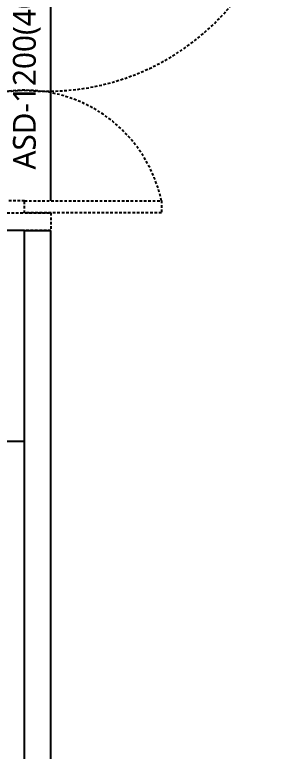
# Model space of a CAD drawing. Header units: millimetres. Extents: x -27408 to 60590, y 623 to 42257.
# Drawn here: x 56450.68 to 56465.91, y 17611.58 to 17652.65 of the extents above; entities that cross this region are included whole.
import ezdxf

# ---------------------------------------------------------------- set-up
doc = ezdxf.new("R2010")
doc.units = ezdxf.units.MM
doc.header["$LTSCALE"] = 100
doc.header["$MEASUREMENT"] = 0
doc.linetypes.add('HID', pattern=[2.5, 1.5, -1])
doc.layers.get('0').update_dxf_attribs({"linetype": 'CONTINUOUS'})
doc.layers.get('Defpoints').update_dxf_attribs({"color": 171, "linetype": 'CONTINUOUS'})
for name, color, linetype in [('DOOR', 4, 'CONTINUOUS'), ('DOOR ELE', 253, 'CONTINUOUS'), ('DOOR(OPEN ELE)', 5, 'CONTINUOUS'), ('ELE9', 9, 'CONTINUOUS')]:
    doc.layers.add(name, color=color, linetype=linetype)
doc.styles.add('나눔바른고딕', font='NanumBarunGothic.ttf')

# ---------------------------------------------------------------- blocks, each defined once
blk = doc.blocks.new('A$C910db08d')
at = {"layer": 'DOOR', "linetype": 'HID', "ltscale": 0.05}
blk.add_lwpolyline([(400, 1024.3), (450, 1024.3), (450, 874.3), (400, 874.3)], close=True, dxfattribs=at)
at = {"layer": 'DOOR'}
blk.add_lwpolyline([(1600, 1024.3), (1550, 1024.3), (1550, 874.3), (1600, 874.3)], close=True, dxfattribs=at)
at = {"layer": 'DOOR', "linetype": 'HID', "ltscale": 0.05}
for points in [[(450, 558.4), (450, 949.3), (485, 949.3), (485, 558.4)], [(485, 558.4), (450, 558.4)]]:
    blk.add_lwpolyline(points, dxfattribs=at)
at = {"layer": 'DOOR'}
for points in [[(1550, 200), (1550, 949.3), (1515, 949.3), (1515, 200)], [(1515, 200), (1550, 200)]]:
    blk.add_lwpolyline(points, dxfattribs=at)
at = {"layer": 'DOOR ELE', "ltscale": 0.1}
for points in [[(1550, 1024.3), (450, 1024.3)], [(485, 874.3), (1515, 874.3)]]:
    blk.add_lwpolyline(points, dxfattribs=at)
at = {"layer": 'DOOR(OPEN ELE)', "linetype": 'HID', "ltscale": 0.05}
for p, q in [((1515, 949.3), (1515, 1698.6)), ((1550, 1698.6), (1550, 949.3)), ((1550, 949.3), (1515, 949.3))]:
    blk.add_line(p, q, dxfattribs=at)
for points in [[(1515, 1698.6), (1550, 1698.6)], [(450, 1340.1), (450, 949.3), (485, 949.3), (485, 1340.1)], [(485, 1340.1), (450, 1340.1)]]:
    blk.add_lwpolyline(points, dxfattribs=at)
for centre, radius, start, end in [((1481.7, 1014.6), 684.8, 87.2101, 185.472), ((400, 949.3), 400, 282.2689, 77.7311), ((1481.7, 884), 684.8, 174.528, 272.7899)]:
    blk.add_arc(centre, radius, start, end, dxfattribs=at)
at = {"layer": 'Defpoints', "style": '나눔바른고딕'}
blk.add_text('ASD-1200(400+800)', height=65, dxfattribs=at).set_placement((573.8, 917.5))
blk = doc.blocks.new('B2FF')
at = {"layer": 'ELE9', "color": 253, "ltscale": 0.1}
for points in [[(37164174.7, 566596.3), (37164174.7, 562046.3), (37171274.7, 562046.3), (37171274.7, 562646.3), (37171074.7, 562646.3), (37171074.7, 562221.3), (37164374.7, 562221.3), (37164374.7, 566596.3)], [(37171274.7, 559121.3), (37171274.7, 562646.3)], [(37171274.7, 562646.3), (37171349.7, 562646.3)], [(37171349.7, 559121.3), (37171349.7, 562646.3)]]:
    blk.add_lwpolyline(points, dxfattribs=at)
at = {"layer": 'ELE9', "color": 253, "ltscale": 0.1, "rotation": 90}
blk.add_blockref('A$C910db08d', (37172224, 562246.3), dxfattribs=at)

msp = doc.modelspace()

# ---------------------------------------------------------------- block references
at = {"xscale": 0.01956471256889679, "yscale": 0.01956471256889679, "zscale": 0.01956471256889679}
msp.add_blockref('B2FF', (-670794.073, 6632.608), dxfattribs=at)

doc.saveas('drawing.dxf')
